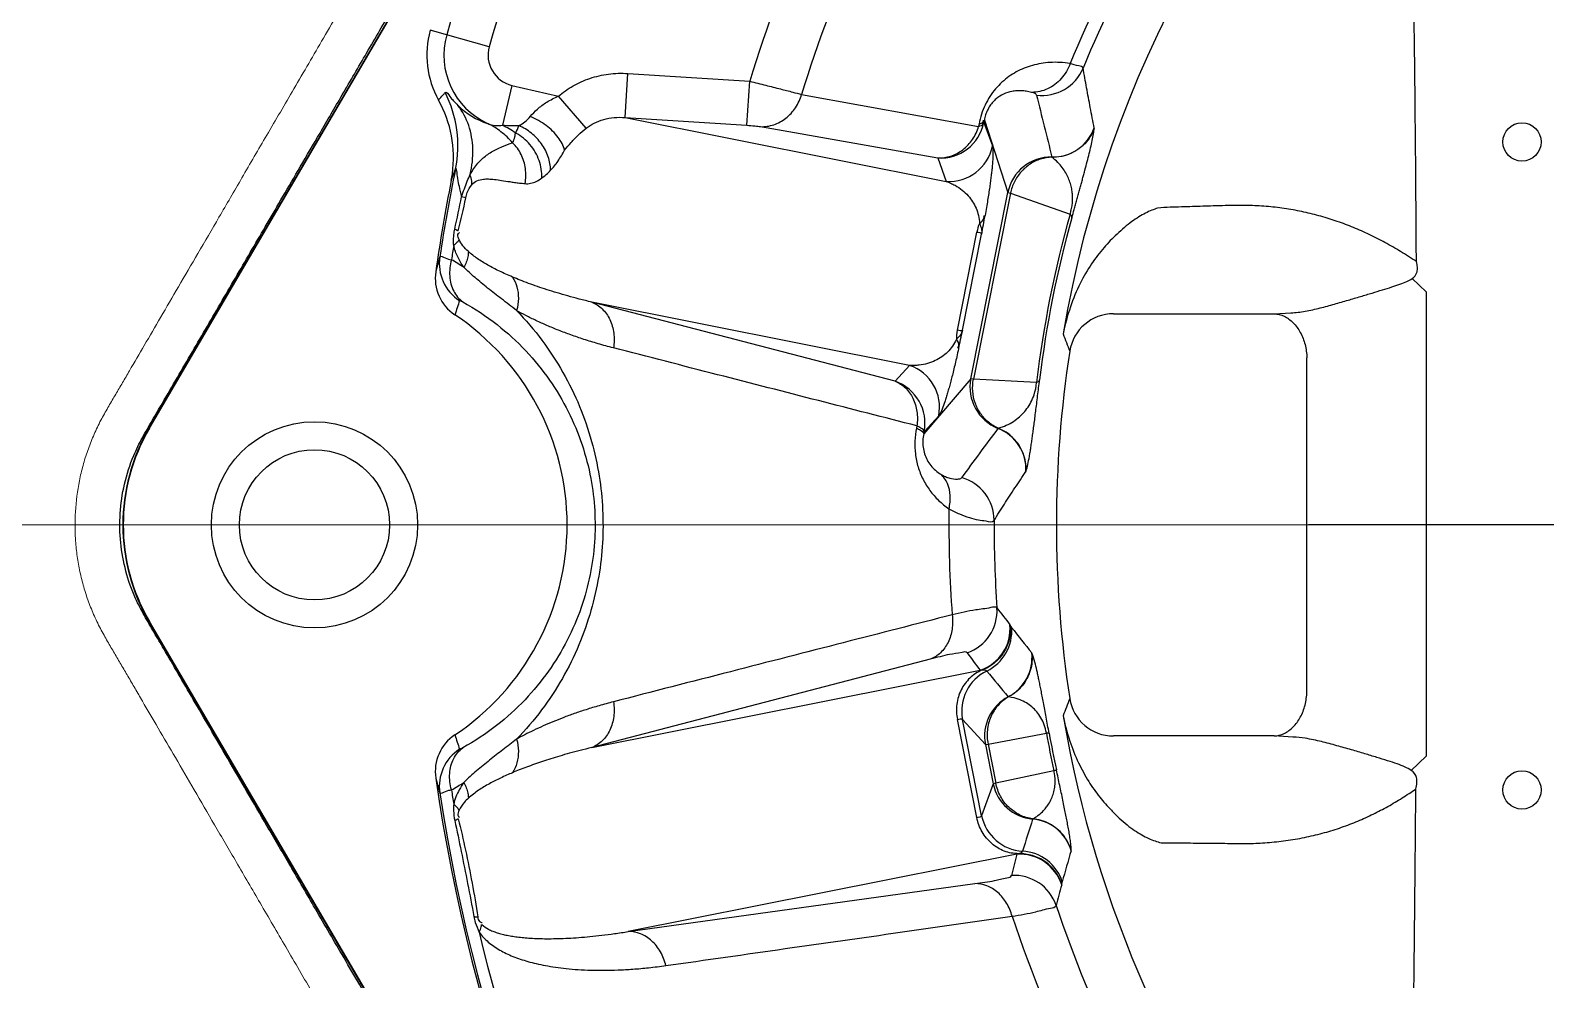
# Model space of a CAD drawing. Header units: millimetres. Extents: x 100 to 940, y 100 to 694.
# Drawn here: x 370.169 to 371.085, y 537.183 to 537.757 of the extents above; entities that cross this region are included whole.
import ezdxf

# ---------------------------------------------------------------- set-up
doc = ezdxf.new("R2010")
doc.units = ezdxf.units.MM
doc.linetypes.add('CENTER', pattern=[2, 1.25, -0.25, 0.25, -0.25])
doc.layers.add('CL', color=1, linetype='CENTER', lineweight=9)
doc.layers.add('OUTLINE', color=6, linetype='Continuous', lineweight=9)

msp = doc.modelspace()

# ---------------------------------------------------------------- linework, layer by layer
at = {"color": 9, "linetype": 'Continuous'}
for p, q in [((370.24069, 537.51703), (370.45234, 537.87817)), ((370.24092, 537.5169), (370.45157, 537.87632)), ((370.44637, 537.74749), (370.41075, 537.75749)), ((370.46011, 537.7242), (370.45444, 537.70011)), ((370.46011, 537.7242), (370.48823, 537.71758)), ((370.52856, 537.70476), (370.53027, 537.73139)), ((370.53027, 537.73139), (370.60394, 537.72666)), ((370.60224, 537.70003), (370.60394, 537.72666)), ((370.505, 537.69836), (370.48823, 537.71758)), ((370.63528, 537.7187), (370.74236, 537.69938)), ((370.52855, 537.70476), (370.72277, 537.66613)), ((370.52855, 537.70476), (370.60224, 537.70003)), ((370.61044, 537.69923), (370.71764, 537.68031)), ((370.74263, 537.70082), (370.74236, 537.69938)), ((370.74583, 537.70321), (370.74554, 537.70172)), ((370.74554, 537.70172), (370.75067, 537.68754)), ((370.74583, 537.70321), (370.76003, 537.65939)), ((370.71764, 537.68031), (370.72277, 537.66613)), ((370.78672, 537.68072), (370.78672, 537.68085)), ((370.42343, 537.66665), (370.42598, 537.67352)), ((370.73764, 537.54683), (370.76003, 537.65939)), ((370.7616, 537.65908), (370.73921, 537.54652)), ((370.76003, 537.65939), (370.7616, 537.65908)), ((370.7616, 537.65908), (370.79764, 537.64636)), ((370.43224, 537.65614), (370.42964, 537.65685)), ((370.7295, 537.5761), (370.74131, 537.63547)), ((370.73264, 537.57609), (370.74421, 537.63428)), ((371.00456, 537.60734), (371.01311, 537.59936)), ((371.01311, 537.59936), (371.01311, 537.3185)), ((370.70064, 537.55487), (370.50836, 537.59312)), ((370.69184, 537.54523), (370.50836, 537.59312)), ((370.82389, 537.58609), (370.92115, 537.58609)), ((370.92115, 537.58609), (370.9313, 537.58668)), ((370.9409, 537.35744), (370.9409, 537.55941)), ((370.70064, 537.55487), (370.69184, 537.54523)), ((370.73764, 537.54683), (370.70915, 537.51343)), ((370.73921, 537.54652), (370.73764, 537.54683)), ((370.77738, 537.54448), (370.73921, 537.54652)), ((370.71822, 537.52441), (370.70943, 537.51477)), ((370.70505, 537.51829), (370.70478, 537.51699)), ((370.70943, 537.51477), (370.70915, 537.51343)), ((370.75408, 537.51679), (370.75414, 537.51692)), ((371.47624, 537.45842), (370.94186, 537.45842)), ((370.53101, 536.90445), (370.24069, 537.39981)), ((370.53124, 536.90458), (370.24092, 537.39995)), ((370.76154, 537.3977), (370.76134, 537.39798)), ((370.7618, 537.39725), (370.76154, 537.3977)), ((370.71314, 537.37718), (370.50836, 537.32373)), ((370.50836, 537.32373), (370.74334, 537.37047)), ((370.7444, 537.37052), (370.74334, 537.37047)), ((370.76038, 537.35435), (370.76033, 537.35445)), ((370.74131, 537.28138), (370.7295, 537.34075)), ((370.73264, 537.34076), (370.74648, 537.32559)), ((370.74421, 537.28257), (370.73264, 537.34076)), ((370.74805, 537.3259), (370.78335, 537.33252)), ((370.92115, 537.33076), (370.82389, 537.33076)), ((370.93248, 537.33011), (370.92115, 537.33076)), ((370.74648, 537.32559), (370.74805, 537.3259)), ((370.74648, 537.32559), (370.7512, 537.30188)), ((370.74805, 537.3259), (370.75276, 537.3022)), ((371.00403, 537.30996), (371.01311, 537.3185)), ((370.7512, 537.30188), (370.74421, 537.28257)), ((370.75276, 537.3022), (370.7512, 537.30188)), ((370.78791, 537.30959), (370.75276, 537.3022)), ((370.77503, 537.28052), (370.77504, 537.28063)), ((370.76547, 537.25922), (370.53049, 537.21248)), ((370.76547, 537.25922), (370.76647, 537.25958)), ((370.53049, 537.21248), (370.74014, 537.24146)), ((370.79263, 537.24069), (370.7927, 537.24102)), ((370.7927, 537.24102), (370.79277, 537.24155)), ((370.79277, 537.24155), (370.79282, 537.24192))]:
    msp.add_line(p, q, dxfattribs=at)
for points in [[(370.81233, 537.69818), (370.81233, 537.69824), (370.81233, 537.69829), (370.81233, 537.69834), (370.81233, 537.69838), (370.81233, 537.69841), (370.81232, 537.69844)], [(370.79877, 537.64419), (370.79878, 537.6444), (370.79876, 537.64462), (370.7987, 537.64484), (370.79861, 537.64508), (370.79848, 537.64532), (370.79832, 537.64557), (370.79813, 537.64582), (370.7979, 537.64609), (370.79764, 537.64636)], [(370.42768, 537.63614), (370.42749, 537.63625), (370.42728, 537.63636), (370.42706, 537.63647), (370.42683, 537.63659), (370.42659, 537.63671), (370.42634, 537.63683), (370.42608, 537.63695), (370.42581, 537.63708), (370.42553, 537.6372)], [(370.42843, 537.59408), (370.42846, 537.59411), (370.42855, 537.59411), (370.42868, 537.59408), (370.42886, 537.59401), (370.42909, 537.59392), (370.42936, 537.59379), (370.42967, 537.59364), (370.43002, 537.59346), (370.43042, 537.59324)], [(370.77925, 537.54605), (370.77918, 537.54586), (370.77907, 537.54567), (370.77893, 537.54548), (370.77876, 537.5453), (370.77855, 537.54513), (370.77831, 537.54496), (370.77803, 537.54479), (370.77772, 537.54464), (370.77738, 537.54448)], [(370.77101, 537.49074), (370.77103, 537.49077), (370.77104, 537.4908), (370.77106, 537.49084), (370.77108, 537.49088), (370.7711, 537.49093), (370.77111, 537.49098)], [(370.76234, 537.39638), (370.76225, 537.39651), (370.76216, 537.39664), (370.76206, 537.39679), (370.76197, 537.39694), (370.7618, 537.39725)], [(370.77462, 537.38084), (370.77461, 537.38088), (370.77459, 537.38092), (370.77457, 537.38095), (370.77455, 537.38098), (370.77454, 537.381), (370.77452, 537.38103)], [(370.785, 537.33241), (370.78495, 537.33245), (370.78486, 537.33248), (370.78474, 537.33251), (370.78459, 537.33252), (370.78441, 537.33254), (370.78419, 537.33254), (370.78394, 537.33254), (370.78366, 537.33253), (370.78335, 537.33252)], [(370.43042, 537.32361), (370.43002, 537.32339), (370.42967, 537.32321), (370.42936, 537.32305), (370.42909, 537.32293), (370.42886, 537.32284), (370.42868, 537.32277), (370.42855, 537.32274), (370.42846, 537.32274), (370.42843, 537.32277)], [(370.7894, 537.31032), (370.78936, 537.31027), (370.78929, 537.3102), (370.78919, 537.31014), (370.78906, 537.31006), (370.7889, 537.30998), (370.7887, 537.30989), (370.78847, 537.3098), (370.78821, 537.3097), (370.78791, 537.30959)], [(370.42553, 537.27965), (370.42581, 537.27977), (370.42608, 537.2799), (370.42634, 537.28002), (370.42659, 537.28014), (370.42683, 537.28026), (370.42706, 537.28038), (370.42728, 537.28049), (370.42749, 537.2806), (370.42768, 537.28071)], [(370.79832, 537.2614), (370.79832, 537.26142), (370.79833, 537.26145), (370.79833, 537.26148), (370.79834, 537.26152), (370.79834, 537.26156), (370.79834, 537.26161)], [(370.79282, 537.24192), (370.79284, 537.24209), (370.79287, 537.24225), (370.7929, 537.24241), (370.79294, 537.24255)], [(370.4371, 537.22151), (370.4374, 537.2215), (370.4377, 537.22149), (370.43799, 537.22147), (370.43827, 537.22146), (370.43853, 537.22144), (370.43879, 537.22142), (370.43903, 537.2214), (370.43927, 537.22137), (370.43949, 537.22134)]]:
    msp.add_lwpolyline(points, dxfattribs=at)
for centre in [(371.071, 537.68999), (371.071, 537.29811)]:
    msp.add_circle(centre, 0.01158, dxfattribs=at)
at = {"color": 7, "linetype": 'Continuous'}
for radius in [0.06234, 0.04542]:
    msp.add_circle((370.34069, 537.45842), radius, dxfattribs=at)
at = {"color": 9, "linetype": 'Continuous'}
for centre, radius, start, end in [((371.47624, 537.45842), 0.69242, 94.08851, 170.40167), ((371.47624, 537.45842), 1.09637, 150.22289, 164.32149), ((371.47624, 537.45842), 1.06967, 150.22289, 164.32149), ((371.47624, 537.45842), 0.9126, 149.87178, 162.90724), ((371.47624, 537.45842), 0.88031, 149.88772, 162.80266), ((371.47624, 537.45842), 0.73363, 150.20516, 157.64787), ((371.47624, 537.45842), 0.72532, 150.22052, 157.6153), ((370.4644, 537.74243), 0.05573, 164.32149, 209.16962), ((370.4644, 537.74243), 0.04543, 164.32149, 245.26451), ((370.4644, 537.74243), 0.01873, 164.32149, 256.75), ((370.78087, 537.74488), 0.02674, 262.62894, 337.50152), ((370.35344, 537.6805), 0.07134, 352.17192, 29.1634), ((370.35627, 537.68776), 0.07115, 348.45222, 26.84956), ((373.67799, 538.41617), 2.98331, 193.52712, 194.26913), ((370.45882, 537.74344), 0.04436, 225.09345, 252.37832), ((370.42607, 537.64353), 0.06329, 54.88812, 63.3769), ((370.71933, 537.707), 0.02674, 266.38141, 348.63212), ((370.7872, 537.70758), 0.02674, 268.96396, 340.00868), ((370.72446, 537.69281), 0.02674, 266.38141, 348.63212), ((370.78625, 537.65412), 0.02674, 88.98854, 168.62093), ((371.47624, 537.45842), 1.07206, 168.42566, 171.30353), ((370.35347, 537.68049), 0.07132, 348.8143, 352.18348), ((371.47624, 537.45842), 1.0732, 168.81231, 171.79856), ((368.92911, 537.96066), 1.53098, 347.80295, 348.55441), ((369.82675, 537.78371), 0.61878, 346.20272, 348.10214), ((370.86148, 537.53999), 0.11052, 91.66442, 95.624), ((366.71511, 538.37334), 4.09632, 349.60573, 349.76652), ((371.44328, 537.46498), 0.67063, 164.3085, 173.19154), ((371.41883, 537.46984), 0.6441, 164.29487, 173.20513), ((370.7694, 537.62989), 0.02865, 157.79724, 168.75578), ((371.47624, 537.45842), 1.06481, 170.87074, 171.34025), ((371.35271, 537.35597), 0.97287, 164.22117, 164.77113), ((370.44289, 537.6165), 0.02669, 171.34463, 237.17827), ((370.33328, 537.46254), 0.18043, 57.17907, 59.97246), ((370.44048, 537.60769), 0.02675, 171.77305, 236.21085), ((372.29033, 536.98027), 1.96047, 161.75448, 162.01932), ((370.82392, 537.55935), 0.02674, 90.04995, 171.0832), ((370.9288, 537.64911), 0.06248, 272.28648, 280.20438), ((370.34069, 537.45842), 0.15281, 303.76085, 56.23915), ((370.75759, 537.57051), 0.02865, 168.74422, 179.70276), ((366.71056, 538.43881), 4.11356, 347.73369, 347.89379), ((371.73074, 537.92822), 1.00198, 200.71035, 201.34646), ((371.47624, 537.45842), 0.68682, 171.20024, 188.79976), ((370.69199, 537.52957), 0.02674, 348.86788, 71.11859), ((370.68319, 537.51993), 0.02674, 348.86798, 71.11862), ((370.76388, 537.54168), 0.02674, 168.87907, 248.51146), ((370.34069, 537.45842), 0.11591, 149.62621, 210.37379), ((370.34069, 537.45842), 0.11565, 149.62621, 210.37379), ((373.03718, 535.80974), 2.85071, 143.21478, 143.95987), ((370.7443, 537.49191), 0.02674, 357.49143, 68.53588), ((370.72497, 537.46119), 0.02674, 359.89938, 74.58662), ((371.47624, 537.45842), 0.75185, 179.26014, 184.14984), ((371.47624, 537.45842), 0.72453, 179.78545, 183.97841), ((370.72677, 537.40635), 0.02674, 288.86408, 3.87221), ((371.57271, 538.03539), 1.0318, 217.43774, 218.15309), ((370.7347, 537.39577), 0.02674, 288.86458, 4.72518), ((370.7357, 537.39412), 0.02673, 295.66687, 4.86053), ((371.57359, 538.02756), 1.02787, 217.88424, 218.97691), ((371.5949, 538.01682), 1.06907, 216.4906, 217.19898), ((370.74794, 537.37814), 0.02673, 297.58733, 6.18782), ((370.75887, 537.34592), 0.02674, 115.68564, 191.13531), ((372.44749, 538.78118), 2.20955, 219.69247, 220.21918), ((370.77271, 537.33075), 0.02674, 117.60087, 191.13634), ((371.73075, 536.98862), 1.00199, 158.65355, 159.28965), ((370.82392, 537.3575), 0.02674, 188.9168, 269.95005), ((371.47624, 537.45842), 0.69242, 189.59833, 246.68372), ((372.31239, 537.94379), 1.98368, 197.98223, 198.24397), ((371.4433, 537.45187), 0.67065, 190.25112, 192.24888), ((371.41882, 537.447), 0.6441, 190.24803, 192.25197), ((370.93001, 537.26841), 0.06174, 80.73411, 87.70856), ((370.44289, 537.30034), 0.02669, 122.819, 188.64991), ((371.47624, 537.45842), 1.0732, 188.20144, 235.91619), ((371.35113, 537.56044), 0.97122, 195.2284, 195.7793), ((370.33325, 537.45435), 0.18048, 300.0282, 302.82081), ((370.77741, 537.30715), 0.02674, 191.36365, 264.89914), ((371.47624, 537.45842), 1.07206, 188.69647, 236.29203), ((371.47624, 537.45842), 1.06481, 188.65975, 189.12926), ((370.77042, 537.28784), 0.02674, 191.36467, 266.81438), ((372.85629, 536.61542), 2.18495, 162.27785, 162.81049), ((370.77266, 537.25389), 0.02673, 16.3136, 84.91285), ((370.8564, 537.38), 0.11387, 268.15622, 269.79895), ((371.79956, 536.98795), 1.06907, 165.30102, 166.0094), ((370.76717, 537.23253), 0.02674, 17.77494, 93.63543), ((370.76746, 537.23445), 0.02673, 17.63926, 86.83188), ((371.77492, 536.97245), 1.01845, 163.51803, 164.62081), ((370.76389, 537.21973), 0.02674, 18.6285, 93.63757), ((371.78616, 536.9623), 1.0318, 164.34691, 165.06226), ((371.47624, 537.45842), 0.75185, 198.35016, 206.64984), ((371.47624, 537.45842), 0.72453, 198.52159, 206.47841), ((371.47624, 537.45842), 1.06481, 193.37074, 211.62926)]:
    msp.add_arc(centre, radius, start, end, dxfattribs=at)
at = {"color": 7, "linetype": 'Continuous'}
msp.add_arc((370.44048, 537.30916), 0.02675, 123.78916, 188.22694, dxfattribs=at)
for points, start_tangent, end_tangent in [([(370.24263, 537.52163), (370.24875, 537.532), (370.25779, 537.54753), (370.26684, 537.56304), (370.2759, 537.57856), (370.28495, 537.59408), (370.29401, 537.60961), (370.30302, 537.62507), (370.31208, 537.64061), (370.3216, 537.65692), (370.3321, 537.67492), (370.34404, 537.69539), (370.35747, 537.71842), (370.37222, 537.74371), (370.388, 537.77077), (370.40438, 537.79885), (370.42115, 537.8276), (370.43855, 537.85743), (370.45668, 537.88853)], (0.505567, 0.862787), (0.503519, 0.863984)), ([(370.24368, 537.39345), (370.24075, 537.39847), (370.23505, 537.40868)], (-0.506637, 0.862159), (-0.460658, 0.887578))]:
    msp.add_spline(points, degree=3, dxfattribs=dict(at, start_tangent=start_tangent, end_tangent=end_tangent))
at = {"color": 9, "linetype": 'Continuous'}
for points, start_tangent, end_tangent in [([(371.00714, 537.61761), (371.00676, 537.67351), (371.00626, 537.72544), (371.00571, 537.77164), (371.00522, 537.81331), (371.00505, 537.85065), (371.00573, 537.88473)], (-0.0055, 0.999985), (0.042486, 0.999097)), ([(370.79773, 537.73742), (370.79153, 537.73807), (370.78566, 537.73805), (370.78012, 537.73742), (370.77487, 537.73625), (370.76989, 537.73454), (370.76518, 537.73231), (370.76072, 537.72952), (370.75651, 537.72614), (370.75264, 537.72214), (370.74919, 537.71748), (370.74632, 537.71231), (370.74412, 537.70674), (370.74263, 537.70082)], (-0.987402, 0.158234), (-0.183221, -0.983072)), ([(370.79773, 537.73742), (370.7923, 537.72825), (370.78409, 537.72209), (370.77444, 537.71997)], (-0.339802, -0.940497), (-0.999977, 0.006778)), ([(370.80557, 537.73464), (370.80294, 537.73596), (370.79773, 537.73742)], (-0.335071, 0.942193), (-0.974408, 0.224787)), ([(370.81232, 537.69844), (370.80991, 537.71073), (370.80766, 537.7228), (370.80557, 537.73464)], (-0.198362, 0.980129), (-0.16978, 0.985482)), ([(370.48823, 537.71758), (370.49709, 537.72387), (370.50729, 537.72843), (370.5185, 537.73101), (370.53027, 537.73139)], (0.753423, 0.657536), (0.997935, -0.064238)), ([(370.60394, 537.72666), (370.61365, 537.72427), (370.62256, 537.72203), (370.62996, 537.72012), (370.63528, 537.7187)], (0.971781, -0.235885), (0.963802, -0.266619)), ([(370.41574, 537.71527), (370.41839, 537.71836), (370.41979, 537.71986)], (0.641674, 0.766977), (0.702122, 0.712057)), ([(370.41975, 537.7199), (370.42258, 537.71742), (370.42465, 537.71505), (370.4275, 537.71203)], (0.678549, 0.734555), (0.70894, -0.705269)), ([(370.4712, 537.70533), (370.4755, 537.70979), (370.4812, 537.71407), (370.48823, 537.71758)], (0.644334, 0.764745), (0.929064, 0.369919)), ([(370.61044, 537.69923), (370.61846, 537.70039), (370.62579, 537.70435), (370.63161, 537.71069), (370.63528, 537.7187)], (0.999204, -0.039901), (0.274107, 0.961699)), ([(370.77444, 537.71997), (370.7712, 537.72064), (370.76815, 537.72093), (370.76527, 537.72088), (370.76253, 537.72051), (370.7575, 537.7189), (370.753, 537.71604), (370.751, 537.71409), (370.74921, 537.71178), (370.74772, 537.70916), (370.74659, 537.7063), (370.74583, 537.70321)], (-0.966917, 0.255093), (-0.177827, -0.984062)), ([(370.77744, 537.71836), (370.77444, 537.71997)], (-0.23415, 0.9722), (-0.966912, 0.255111)), ([(370.43489, 537.67032), (370.43648, 537.68574), (370.43396, 537.69995), (370.4275, 537.71203)], (0.224755, 0.974415), (-0.611886, 0.790946)), ([(370.46432, 537.69984), (370.46799, 537.70219), (370.4712, 537.70533)], (0.896318, 0.443412), (0.647073, 0.762428)), ([(370.49196, 537.68507), (370.48814, 537.69271), (370.48081, 537.69987), (370.4712, 537.70533)], (-0.232185, 0.972672), (-0.922902, 0.385035)), ([(370.505, 537.69836), (370.50991, 537.7014), (370.51562, 537.70357), (370.52192, 537.70472), (370.52855, 537.70476)], (0.792488, 0.609887), (0.996828, -0.079586)), ([(370.44539, 537.70117), (370.44988, 537.69999), (370.45444, 537.70011)], (0.921998, -0.387194), (0.987071, 0.160284)), ([(370.46053, 537.68951), (370.45346, 537.69614), (370.44539, 537.70117)], (-0.661391, 0.750041), (-0.897515, 0.440984)), ([(370.45444, 537.70011), (370.45953, 537.69987), (370.46432, 537.69984)], (0.997658, -0.068403), (0.999884, 0.015212)), ([(370.46248, 537.69531), (370.46432, 537.69984)], (0.422462, 0.906381), (0.332746, 0.943017)), ([(370.48349, 537.67284), (370.48206, 537.68099), (370.47805, 537.68876), (370.47191, 537.69529), (370.46432, 537.69984)], (-0.006315, 0.99998), (-0.922544, 0.385892)), ([(370.49195, 537.68506), (370.49596, 537.68965), (370.50032, 537.69426), (370.505, 537.69836)], (0.663164, 0.748474), (0.792841, 0.609429)), ([(370.60224, 537.70003), (370.60712, 537.69964), (370.61044, 537.69923)], (0.997945, -0.064069), (0.984723, -0.174125)), ([(370.71764, 537.68031), (370.72557, 537.68143), (370.73283, 537.6853), (370.73863, 537.69151), (370.74236, 537.69938)], (0.999212, -0.039683), (0.290195, 0.956967)), ([(370.74236, 537.69938), (370.74515, 537.701), (370.74519, 537.70168)], (0.952081, 0.305845), (-0.124464, 0.992224)), ([(370.74263, 537.70082), (370.74526, 537.70229), (370.74528, 537.70309)], (0.950365, 0.311137), (-0.207441, 0.978247)), ([(370.81233, 537.69818), (370.80655, 537.68892), (370.7975, 537.68275), (370.78672, 537.68072)], (-0.34276, -0.939423), (-0.99981, 0.019473)), ([(370.79877, 537.64419), (370.80017, 537.6492), (370.80096, 537.65202), (370.80178, 537.65498), (370.80261, 537.65796), (370.80341, 537.66088), (370.80419, 537.6637), (370.80493, 537.66642), (370.80565, 537.66908), (370.80635, 537.6717), (370.80771, 537.67684), (370.80898, 537.68178), (370.81012, 537.68646), (370.81111, 537.69084), (370.81188, 537.69482), (370.81233, 537.69818)], (0.270661, 0.962675), (0.082492, 0.996592)), ([(370.43489, 537.67032), (370.43714, 537.67396), (370.43954, 537.67707), (370.44208, 537.67972), (370.44477, 537.68196), (370.44769, 537.68391), (370.4509, 537.68563), (370.45444, 537.68721), (370.46053, 537.68952)], (0.485182, 0.874413), (0.940921, 0.338625)), ([(370.46053, 537.68951), (370.46191, 537.69301), (370.46221, 537.69532)], (0.525035, 0.85108), (0.042025, 0.999117)), ([(370.46806, 537.66478), (370.46828, 537.67384), (370.46567, 537.68241), (370.46053, 537.68952)], (0.181945, 0.983309), (-0.715947, 0.698155)), ([(370.47817, 537.66817), (370.47656, 537.67876), (370.47101, 537.68836), (370.46248, 537.69531)], (0.048721, 0.998812), (-0.879708, 0.475515)), ([(370.75067, 537.68754), (370.75105, 537.68489), (370.751, 537.68074), (370.75062, 537.67545), (370.75032, 537.67252), (370.74996, 537.66944), (370.74954, 537.66618), (370.74906, 537.66269), (370.74849, 537.65888), (370.74784, 537.65475), (370.74711, 537.65035), (370.74627, 537.64559)], (0.340075, -0.940398), (-0.17771, -0.984083)), ([(370.48349, 537.67284), (370.48788, 537.67825), (370.49195, 537.68506)], (0.700039, 0.714105), (0.462537, 0.8866)), ([(370.78672, 537.68072), (370.77989, 537.67959), (370.77353, 537.67658), (370.76811, 537.67191), (370.76403, 537.66593), (370.7616, 537.65908)], (-0.999771, -0.02141), (-0.21158, -0.977361)), ([(370.79764, 537.64636), (370.7984, 537.64895), (370.79897, 537.65204), (370.7992, 537.65531), (370.79909, 537.65851), (370.79865, 537.66167), (370.79785, 537.66487), (370.79668, 537.66808), (370.79507, 537.67128), (370.79296, 537.67448), (370.79022, 537.67765), (370.78672, 537.68072)], (0.328902, 0.944364), (-0.798374, 0.602162)), ([(370.42598, 537.67352), (370.42716, 537.66809), (370.42813, 537.66315), (370.42964, 537.65686)], (0.255656, 0.966768), (0.259569, -0.965725)), ([(370.42964, 537.65686), (370.43134, 537.66166), (370.4331, 537.66619), (370.43489, 537.67032)], (0.320495, 0.94725), (0.41128, 0.911509)), ([(370.43589, 537.66413), (370.43541, 537.66824), (370.43457, 537.67011)], (-0.028304, 0.999599), (-0.542138, 0.84029)), ([(370.47817, 537.66817), (370.48086, 537.67035), (370.48349, 537.67284)], (0.802365, 0.596833), (0.699994, 0.714149)), ([(370.43224, 537.65614), (370.43313, 537.65934), (370.43589, 537.66413)], (0.207459, 0.978244), (0.665275, 0.746598)), ([(370.43589, 537.66413), (370.43895, 537.66643), (370.44283, 537.66748), (370.44594, 537.66759), (370.44957, 537.66731), (370.45384, 537.66674), (370.45885, 537.66597), (370.46167, 537.66555), (370.46473, 537.66515), (370.46806, 537.66478)], (0.665307, 0.74657), (0.995308, -0.096759)), ([(370.46806, 537.66478), (370.47142, 537.66496), (370.4748, 537.66611), (370.47817, 537.66817)], (0.995313, -0.096702), (0.802339, 0.596869)), ([(370.72277, 537.66613), (370.72557, 537.66503), (370.72809, 537.66378), (370.73248, 537.66082), (370.73604, 537.65743), (370.73877, 537.65382), (370.74082, 537.64995), (370.74225, 537.64557), (370.74288, 537.64071)], (0.947576, -0.319531), (0.028833, -0.999584)), ([(370.85065, 537.64998), (370.84708, 537.64867), (370.8433, 537.64692), (370.83927, 537.64465), (370.835, 537.64179), (370.83059, 537.63831), (370.82607, 537.63416)], (-0.951864, -0.30652), (-0.711693, -0.702491)), ([(371.00714, 537.61761), (370.99761, 537.62371), (370.98813, 537.62915), (370.97864, 537.63398), (370.96905, 537.63823), (370.95932, 537.64192), (370.94936, 537.64504), (370.93913, 537.64757), (370.92855, 537.64954), (370.91764, 537.65086), (370.90664, 537.65154), (370.89571, 537.65156), (370.88423, 537.65125), (370.8717, 537.65086), (370.85827, 537.65047)], (-0.83005, 0.557689), (-0.999578, -0.029031)), ([(370.74288, 537.64071), (370.74559, 537.64383), (370.74554, 537.64538)], (0.786224, 0.617942), (-0.27542, 0.961324)), ([(370.42491, 537.62737), (370.42482, 537.63096), (370.42502, 537.6341), (370.42553, 537.6372)], (-0.066082, 0.997814), (0.21182, 0.977309)), ([(370.42823, 537.63096), (370.42745, 537.63402), (370.42837, 537.63519)], (-0.376737, 0.92632), (0.810226, 0.586118)), ([(370.74131, 537.63547), (370.74421, 537.63428)], (0.980813, -0.19495), (0.16377, -0.986499)), ([(370.74288, 537.64071), (370.74407, 537.63732), (370.74421, 537.63428)], (0.434863, -0.900497), (-0.123511, -0.992343)), ([(370.82607, 537.63416), (370.81824, 537.62618), (370.81073, 537.61633), (370.80384, 537.60446), (370.79792, 537.59036), (370.79351, 537.57388)], (-0.745116, -0.666935), (-0.189333, -0.981913)), ([(370.42823, 537.63096), (370.42623, 537.62855), (370.42479, 537.62769)], (-0.545702, -0.837979), (-0.93098, -0.365071)), ([(370.43107, 537.61416), (370.42903, 537.61727), (370.4273, 537.62048), (370.42591, 537.62383), (370.42491, 537.62737)], (-0.581513, 0.813537), (-0.203678, 0.979038)), ([(370.43379, 537.62373), (370.43047, 537.62723), (370.42823, 537.63096)], (-0.740935, 0.671576), (-0.375805, 0.926699)), ([(370.43379, 537.62373), (370.43341, 537.62059), (370.43249, 537.61738), (370.43107, 537.61416)], (-0.037516, -0.999296), (-0.463801, -0.885939)), ([(370.46051, 537.60829), (370.45253, 537.61187), (370.44547, 537.61553), (370.43919, 537.61945), (370.43379, 537.62373)], (-0.920606, 0.390493), (-0.740733, 0.671799)), ([(370.4165, 537.62052), (370.41975, 537.61982), (370.42357, 537.61875)], (0.485016, 0.874505), (0.960375, -0.278713)), ([(370.42357, 537.61875), (370.42247, 537.60875), (370.42488, 537.59979), (370.43042, 537.59324)], (-0.273109, -0.961983), (0.810192, -0.586164)), ([(370.46296, 537.58802), (370.45379, 537.5951), (370.44543, 537.60164), (370.4378, 537.60794), (370.43107, 537.61416)], (-0.79055, 0.612397), (-0.708459, 0.705752)), ([(371.00456, 537.60734), (371.00754, 537.61138), (371.00775, 537.61419), (371.00714, 537.61761)], (0.827607, 0.561308), (-0.257401, 0.966305)), ([(370.50836, 537.59312), (370.50079, 537.59499), (370.49384, 537.59686), (370.48738, 537.59873), (370.48133, 537.60061), (370.47558, 537.60253), (370.47012, 537.60448), (370.4651, 537.6064), (370.46051, 537.60829)], (-0.973048, 0.230604), (-0.920601, 0.390505)), ([(370.46051, 537.60829), (370.46316, 537.60229), (370.464, 537.59534), (370.46296, 537.58802)], (0.546856, -0.837227), (-0.259315, -0.965793)), ([(370.93987, 537.58761), (370.94891, 537.5896), (370.95765, 537.59194), (370.96586, 537.59431), (370.97342, 537.59655), (370.98033, 537.59862), (370.98665, 537.60053), (370.99231, 537.60228), (370.99721, 537.60393), (371.00131, 537.60557), (371.00456, 537.60734)], (0.984124, 0.177482), (0.826867, 0.562397)), ([(370.43042, 537.59324), (370.45114, 537.57951), (370.46854, 537.56361), (370.48283, 537.54601), (370.49417, 537.52693), (370.50253, 537.50681), (370.50779, 537.48655), (370.51016, 537.46698), (370.51004, 537.4479), (370.50742, 537.42841), (370.50199, 537.40845), (370.49356, 537.3887), (370.48222, 537.36997), (370.46803, 537.3527), (370.45084, 537.3371), (370.43042, 537.32361)], (0.874797, -0.484489), (-0.874796, -0.484491)), ([(370.46296, 537.58802), (370.4783, 537.57003), (370.49096, 537.55064), (370.50099, 537.53009), (370.50829, 537.50891), (370.51287, 537.48791), (370.51498, 537.46756), (370.51489, 537.44759), (370.51261, 537.42735), (370.50792, 537.40662), (370.5006, 537.38582), (370.49062, 537.36561), (370.47808, 537.34653), (370.46296, 537.32883)], (0.696469, -0.717587), (-0.696492, -0.717565)), ([(370.5215, 537.56543), (370.51219, 537.56798), (370.50364, 537.57061), (370.49573, 537.57332), (370.48832, 537.57611), (370.4813, 537.579), (370.47464, 537.58201), (370.46854, 537.58502), (370.46296, 537.58802)], (-0.968431, 0.249283), (-0.871997, 0.489511)), ([(370.50836, 537.59312), (370.51469, 537.58906), (370.5193, 537.58256), (370.52166, 537.57437), (370.5215, 537.56543)], (0.934077, -0.357071), (-0.158434, -0.98737)), ([(370.92115, 537.58609), (370.92713, 537.58456), (370.93255, 537.58066), (370.9369, 537.57478), (370.93977, 537.56746), (370.9409, 537.55941)], (0.998868, -0.047559), (0.026082, -0.99966)), ([(370.72895, 537.57066), (370.7265, 537.56639), (370.7235, 537.5629), (370.72007, 537.56007), (370.71612, 537.55777), (370.71155, 537.55603), (370.7064, 537.555), (370.70362, 537.55481), (370.70064, 537.55487)], (-0.409713, -0.912215), (-0.997726, 0.067402)), ([(370.73264, 537.57609), (370.73134, 537.57333), (370.72895, 537.57066)], (-0.265593, -0.964085), (-0.746381, -0.665519)), ([(370.72895, 537.57066), (370.73025, 537.56674), (370.72961, 537.56533)], (0.489689, -0.871897), (-0.622282, -0.782793)), ([(370.73264, 537.57609), (370.7295, 537.5761)], (-0.528512, -0.848926), (-0.980757, 0.19523)), ([(370.70505, 537.51829), (370.64559, 537.53353), (370.58448, 537.54923), (370.5215, 537.56543)], (-0.968737, 0.248088), (-0.96843, 0.249284)), ([(370.73021, 537.56486), (370.72916, 537.56013), (370.72815, 537.55576), (370.72717, 537.55171), (370.72624, 537.54797), (370.72534, 537.54451), (370.72446, 537.54129), (370.7236, 537.53828), (370.72276, 537.53546), (370.72192, 537.53286), (370.72032, 537.52842), (370.71822, 537.52441)], (-0.212464, -0.977169), (-0.674005, -0.738727)), ([(370.69184, 537.54523), (370.69805, 537.54129), (370.70261, 537.53498), (370.70504, 537.52702), (370.70505, 537.51829)], (0.933767, -0.357881), (-0.135808, -0.990735)), ([(370.75414, 537.51692), (370.74826, 537.52057), (370.74354, 537.52579), (370.74032, 537.53218), (370.73884, 537.53926), (370.73921, 537.54652)], (-0.915475, 0.402376), (0.178545, 0.983932)), ([(370.75414, 537.51692), (370.75675, 537.51772), (370.76139, 537.51978), (370.76535, 537.52236), (370.76873, 537.52534), (370.77161, 537.52875), (370.77401, 537.53259), (370.77591, 537.53702), (370.77738, 537.54448)], (0.968035, 0.250815), (0.05772, 0.998333)), ([(370.77111, 537.49098), (370.77211, 537.49484), (370.77307, 537.49973), (370.77353, 537.50248), (370.774, 537.50542), (370.77446, 537.50854), (370.77493, 537.51184), (370.77541, 537.51534), (370.7759, 537.51903), (370.7764, 537.52294), (370.77693, 537.52712), (370.7775, 537.53161), (370.77808, 537.53636), (370.77867, 537.5412), (370.77925, 537.54605)], (0.305126, 0.952312), (0.118807, 0.992917)), ([(370.23666, 537.51115), (370.23961, 537.51641), (370.24263, 537.52163)], (0.476711, 0.87906), (0.505567, 0.862787)), ([(370.70478, 537.51699), (370.7038, 537.50909), (370.70411, 537.50128), (370.70577, 537.49346), (370.70876, 537.486), (370.71295, 537.47922), (370.7182, 537.47324), (370.72445, 537.46813)], (-0.203474, -0.97908), (0.822181, -0.569226)), ([(370.70478, 537.51699), (370.7072, 537.51567), (370.70915, 537.51343)], (0.903501, -0.428586), (-0.034457, -0.999406)), ([(370.70943, 537.51477), (370.70747, 537.51698), (370.70505, 537.51829)], (0.032078, 0.999485), (-0.904889, 0.425648)), ([(370.70915, 537.51343), (370.70863, 537.50935), (370.7088, 537.50535), (370.70967, 537.50139), (370.71125, 537.49766), (370.71346, 537.49431), (370.71623, 537.49142), (370.71953, 537.48899)], (-0.206664, -0.978412), (0.852897, -0.522079)), ([(370.77111, 537.49098), (370.76932, 537.50176), (370.76332, 537.51092), (370.75414, 537.51692)], (0.042832, 0.999082), (-0.931157, 0.36462)), ([(370.23505, 537.40868), (370.23249, 537.41392), (370.22665, 537.43042), (370.22352, 537.44764), (370.2232, 537.46526), (370.2258, 537.48304), (370.23137, 537.50032), (370.23666, 537.51115)], (-0.460658, 0.887578), (0.476711, 0.87906)), ([(370.71953, 537.48899), (370.72228, 537.48758), (370.72494, 537.48667), (370.72952, 537.48613), (370.73208, 537.48696)], (0.852872, -0.522121), (0.588401, 0.808569)), ([(370.72445, 537.46813), (370.72521, 537.47619), (370.7235, 537.48341), (370.71953, 537.48899)], (0.234846, 0.972032), (-0.738259, 0.674518)), ([(370.75171, 537.46114), (370.75793, 537.47087), (370.76436, 537.48074), (370.77101, 537.49074)], (0.53484, 0.844953), (0.558341, 0.829611)), ([(370.72445, 537.46813), (370.73074, 537.46501), (370.73677, 537.46283), (370.74224, 537.46145), (370.74682, 537.46078), (370.75171, 537.46114)], (0.868191, -0.49623), (0.607739, 0.794137)), ([(370.72636, 537.40402), (370.6605, 537.38714), (370.59223, 537.36962), (370.5215, 537.35142)], (-0.968788, -0.247892), (-0.96843, -0.249284)), ([(370.72636, 537.40402), (370.72632, 537.39531), (370.72388, 537.38738), (370.71932, 537.38111), (370.71314, 537.37718)], (0.132895, -0.99113), (-0.933991, -0.357296)), ([(370.75345, 537.40816), (370.74975, 537.40837), (370.74061, 537.40697), (370.72636, 537.40402)], (-0.679784, 0.733412), (-0.976006, -0.217744)), ([(370.52442, 536.9121), (370.50844, 536.93957), (370.48482, 536.98007), (370.46181, 537.01953), (370.43943, 537.0579), (370.41771, 537.09514), (370.39668, 537.13119), (370.37645, 537.16588), (370.35739, 537.19856), (370.3402, 537.22804), (370.3252, 537.25376), (370.31196, 537.27645), (370.29983, 537.29725), (370.28828, 537.31706), (370.27735, 537.3358), (370.26737, 537.3529), (370.25829, 537.36846), (370.24956, 537.38346), (370.24368, 537.39345)], (-0.505982, 0.862544), (-0.506637, 0.862159)), ([(370.76154, 537.3977), (370.76086, 537.38915), (370.75751, 537.38126), (370.75183, 537.37482), (370.7444, 537.37052)], (0.082907, -0.996557), (-0.934425, -0.356159)), ([(370.73542, 537.38105), (370.73236, 537.38132), (370.72484, 537.38001), (370.71314, 537.37718)], (-0.597725, 0.801701), (-0.967526, -0.252771)), ([(370.77462, 537.38084), (370.77364, 537.37033), (370.76863, 537.36101), (370.76038, 537.35435)], (0.106913, -0.994268), (-0.88691, -0.461942)), ([(370.785, 537.33241), (370.7841, 537.33738), (370.78322, 537.34217), (370.78238, 537.34671), (370.78158, 537.35092), (370.78084, 537.35482), (370.78013, 537.35843), (370.77947, 537.36175), (370.77883, 537.36483), (370.77821, 537.36773), (370.7776, 537.37045), (370.77639, 537.37534), (370.77462, 537.38084)], (-0.178593, 0.983923), (-0.388217, 0.921568)), ([(370.7444, 537.37052), (370.7371, 537.3658), (370.73182, 537.35867), (370.72918, 537.34997), (370.7295, 537.34075)], (-0.925395, -0.379003), (0.19509, -0.980785)), ([(370.74728, 537.37002), (370.7444, 537.37052)], (-0.639671, 0.768649), (-0.99948, -0.032238)), ([(370.92115, 537.33076), (370.92713, 537.33229), (370.93255, 537.33619), (370.9369, 537.34207), (370.93977, 537.34939), (370.9409, 537.35744)], (0.998868, 0.047559), (0.026082, 0.99966)), ([(370.5215, 537.35142), (370.51283, 537.34906), (370.50497, 537.34667), (370.49777, 537.34426), (370.49112, 537.34183), (370.4849, 537.33936), (370.47896, 537.33682), (370.47324, 537.33417), (370.46784, 537.33147), (370.46296, 537.32883)], (-0.96843, -0.249286), (-0.872004, -0.489499)), ([(370.5215, 537.35142), (370.52166, 537.34248), (370.5193, 537.33429), (370.51469, 537.32779), (370.50836, 537.32373)], (0.158434, -0.98737), (-0.934077, -0.357071)), ([(370.76038, 537.35435), (370.75415, 537.34928), (370.74976, 537.34237), (370.74766, 537.33431), (370.74805, 537.3259)], (-0.868939, -0.494919), (0.193831, -0.981035)), ([(370.78335, 537.33252), (370.78204, 537.33751), (370.78001, 537.34183), (370.7775, 537.3454), (370.77462, 537.34831), (370.77129, 537.35072), (370.7674, 537.35264), (370.76038, 537.35435)], (-0.163169, 0.986598), (-0.994167, 0.107853)), ([(370.7295, 537.34075), (370.73264, 537.34076)], (0.980757, 0.19523), (0.528493, -0.848938)), ([(370.79351, 537.34297), (370.7975, 537.32772), (370.8028, 537.31454), (370.80894, 537.30329), (370.81564, 537.2938), (370.82264, 537.28593)], (0.189327, -0.981914), (0.707187, -0.707027)), ([(371.00403, 537.30996), (371.00027, 537.312), (370.99546, 537.31389), (370.98976, 537.31578), (370.98322, 537.31781), (370.97589, 537.32001), (370.96782, 537.32239), (370.95905, 537.32489), (370.94967, 537.32733), (370.93995, 537.32935)], (-0.824828, 0.565384), (-0.986905, 0.1613)), ([(370.42357, 537.2981), (370.42247, 537.3081), (370.42488, 537.31706), (370.43042, 537.32361)], (-0.27318, 0.961963), (0.81017, 0.586195)), ([(370.46296, 537.32883), (370.45461, 537.32238), (370.44665, 537.31618), (370.43877, 537.30974), (370.43107, 537.30269)], (-0.790516, -0.612441), (-0.708045, -0.706167)), ([(370.46296, 537.32883), (370.464, 537.32151), (370.46316, 537.31456), (370.46051, 537.30856)], (0.25931, -0.965794), (-0.546834, -0.837241)), ([(370.50836, 537.32373), (370.50132, 537.32199), (370.49492, 537.32029), (370.48905, 537.31862), (370.48362, 537.31697), (370.47853, 537.31532), (370.47367, 537.31365), (370.46897, 537.31194), (370.46453, 537.31022), (370.46051, 537.30856)], (-0.973047, -0.230605), (-0.9206, -0.390507)), ([(370.43107, 537.30269), (370.42827, 537.29825), (370.42622, 537.29387), (370.42491, 537.28948)], (-0.581442, -0.813588), (-0.204413, -0.978885)), ([(370.43107, 537.30269), (370.43249, 537.29947), (370.43341, 537.29626), (370.43379, 537.29312)], (0.463802, -0.885939), (0.037515, -0.999296)), ([(370.46051, 537.30856), (370.45323, 537.30532), (370.44649, 537.30189), (370.43999, 537.29794), (370.43379, 537.29312)], (-0.920575, -0.390565), (-0.740442, -0.67212)), ([(370.77504, 537.28063), (370.76735, 537.28293), (370.76065, 537.28763), (370.75562, 537.29428), (370.75276, 537.3022)], (-0.992192, 0.124716), (-0.196349, 0.980534)), ([(370.77504, 537.28063), (370.77828, 537.2827), (370.78092, 537.28494), (370.78306, 537.28728), (370.78471, 537.2896), (370.78648, 537.29292), (370.78765, 537.29617), (370.78839, 537.29972), (370.78864, 537.30341), (370.78791, 537.30959)], (0.877212, 0.480103), (-0.227763, 0.973717)), ([(370.79834, 537.26161), (370.79806, 537.26579), (370.79761, 537.26917), (370.79704, 537.2728), (370.79639, 537.27647), (370.7957, 537.28011), (370.79498, 537.28379), (370.7942, 537.28765), (370.79332, 537.29195), (370.79238, 537.29643), (370.79143, 537.30089), (370.79045, 537.30543), (370.7894, 537.31032)], (0.005924, 0.999982), (-0.212161, 0.977235)), ([(371.00682, 537.29876), (371.00744, 537.30248), (371.00721, 537.30556), (371.00403, 537.30996)], (0.244953, 0.969535), (-0.824731, 0.565525)), ([(370.42357, 537.2981), (370.41975, 537.29703), (370.4165, 537.29633)], (-0.960375, -0.278712), (-0.485028, 0.874499)), ([(370.43379, 537.29312), (370.43134, 537.29065), (370.42823, 537.28589)], (-0.740854, -0.671666), (-0.376546, -0.926398)), ([(370.856, 537.26613), (370.87042, 537.26605), (370.88374, 537.26593), (370.89593, 537.26579), (370.90716, 537.26579), (370.91827, 537.26642), (370.92961, 537.26767), (370.94079, 537.26969), (370.95158, 537.27232), (370.9619, 537.27555), (370.97171, 537.27931), (370.98102, 537.28354), (370.98992, 537.28819), (370.9985, 537.29327), (371.00682, 537.29877)], (0.999993, -0.003792), (0.821458, 0.570269)), ([(371.01215, 537.02141), (371.00967, 537.03766), (371.00782, 537.0552), (371.00656, 537.07425), (371.00581, 537.09501), (371.00546, 537.11766), (371.00542, 537.14239), (371.00559, 537.16914), (371.00586, 537.19794), (371.00619, 537.22901), (371.00651, 537.26259), (371.00682, 537.29877)], (-0.176395, 0.984319), (0.007643, 0.999971)), ([(370.42491, 537.28948), (370.42483, 537.28568), (370.42553, 537.27965)], (-0.065757, -0.997836), (0.211332, -0.977414)), ([(370.42491, 537.28948), (370.42733, 537.2871), (370.42791, 537.28581)], (0.770567, -0.637359), (0.2455, -0.969396)), ([(370.42823, 537.28589), (370.42745, 537.28279), (370.42835, 537.28162)], (-0.376603, -0.926375), (0.804492, -0.593963)), ([(370.82264, 537.28593), (370.82741, 537.28109), (370.83213, 537.27699), (370.83673, 537.27362), (370.84111, 537.27092), (370.84523, 537.26884), (370.8491, 537.26728), (370.85273, 537.26619)], (0.674194, -0.738554), (0.969456, -0.245265)), ([(370.42553, 537.27965), (370.42945, 537.26093), (370.43332, 537.24151), (370.4371, 537.22151)], (0.212073, -0.977254), (0.177981, -0.984034)), ([(370.42768, 537.28071), (370.43204, 537.26166), (370.436, 537.24185), (370.43949, 537.22134)], (0.239888, -0.970801), (0.149787, -0.988718)), ([(370.74421, 537.28257), (370.74131, 537.28138)], (-0.16339, -0.986562), (-0.980813, -0.19495)), ([(370.76647, 537.25958), (370.75792, 537.26114), (370.75031, 537.26571), (370.74454, 537.27274), (370.74131, 537.28138)], (-0.999992, -0.00398), (-0.19509, 0.980785)), ([(370.79834, 537.26161), (370.79341, 537.27094), (370.78521, 537.27763), (370.77504, 537.28063)], (-0.2817, 0.959502), (-0.996175, 0.087376)), ([(370.76647, 537.25958), (370.76894, 537.26114)], (0.935736, 0.352701), (0.296549, 0.955018)), ([(370.7927, 537.24102), (370.78881, 537.24866), (370.78269, 537.25468), (370.77498, 537.25844), (370.76647, 537.25958)], (-0.304758, 0.95243), (-0.999593, -0.028518)), ([(370.74014, 537.24146), (370.75203, 537.24332), (370.75948, 537.24499), (370.7622, 537.24641)], (0.990609, 0.136727), (0.245425, 0.969415)), ([(370.76262, 537.22172), (370.75925, 537.22975), (370.75396, 537.23614), (370.74735, 537.2402), (370.74014, 537.24146)], (-0.256504, 0.966543), (-0.999627, -0.027295)), ([(370.4371, 537.22151), (370.43794, 537.21802), (370.44029, 537.21219)], (0.178336, -0.98397), (0.442888, -0.896577)), ([(370.43949, 537.22134), (370.44047, 537.21862), (370.44208, 537.21793)], (0.105647, -0.994404), (0.996637, -0.081944)), ([(370.55322, 537.19192), (370.62531, 537.20215), (370.69502, 537.21207), (370.76262, 537.22173)], (0.99011, 0.140294), (0.989907, 0.141717)), ([(370.76262, 537.22173), (370.77692, 537.22445), (370.78589, 537.22666), (370.78923, 537.22827)], (0.985039, 0.172332), (0.347373, 0.937727)), ([(370.44029, 537.21219), (370.44161, 537.21531), (370.44165, 537.21672)], (0.467898, 0.883783), (-0.14408, 0.989566)), ([(370.44029, 537.21219), (370.44286, 537.20897), (370.44583, 537.20612), (370.44915, 537.20357), (370.45278, 537.2013), (370.45665, 537.19928), (370.46074, 537.19748), (370.46509, 537.19587), (370.46977, 537.19441), (370.47484, 537.1931), (370.48037, 537.19194), (370.4864, 537.19093), (370.49298, 537.19011), (370.50016, 537.1895), (370.50788, 537.18914), (370.5159, 537.18906), (370.52429, 537.18925), (370.53321, 537.18976), (370.5428, 537.19062), (370.55322, 537.19192)], (0.565695, -0.824614), (0.990109, 0.1403)), ([(370.44198, 537.21677), (370.44599, 537.21391), (370.44847, 537.21276), (370.45121, 537.21177), (370.45415, 537.21093), (370.45729, 537.21022), (370.46064, 537.20962), (370.46427, 537.20912), (370.46821, 537.20872), (370.47252, 537.20842), (370.47725, 537.20823), (370.48243, 537.20817), (370.4881, 537.20825), (370.49422, 537.20849), (370.50059, 537.2089), (370.50728, 537.20947), (370.51441, 537.21023), (370.5221, 537.21122), (370.53049, 537.21248)], (0.703183, -0.711009), (0.987227, 0.15932)), ([(370.55322, 537.19192), (370.54995, 537.20024), (370.54463, 537.2069), (370.53789, 537.21114), (370.53049, 537.21248)], (-0.231475, 0.972841), (-0.99962, -0.027564))]:
    msp.add_spline(points, degree=3, dxfattribs=dict(at, start_tangent=start_tangent, end_tangent=end_tangent))
at = {"layer": 'CL'}
msp.add_line((369.71424, 537.45842), (373.07343, 537.45842), dxfattribs=at)
at = {"layer": 'OUTLINE', "start_tangent": (-0.736565, -0.676367), "end_tangent": (0.503695, -0.863882)}
msp.add_spline([(370.7158, 538.28683), (370.69625, 538.26845), (370.62954, 538.19843), (370.57535, 538.1314), (370.55218, 538.09921), (370.53126, 538.06797), (370.51247, 538.03772), (370.49541, 538.00879), (370.47947, 537.98138), (370.46429, 537.95538), (370.43606, 537.90697), (370.4104, 537.86297), (370.38702, 537.82288), (370.36567, 537.78628), (370.34615, 537.7528), (370.32826, 537.72214), (370.31185, 537.69401), (370.29679, 537.66818), (370.28295, 537.64444), (370.27019, 537.62257), (370.25842, 537.60239), (370.2476, 537.58385), (370.23776, 537.56698), (370.22881, 537.5516), (370.22462, 537.54442), (370.22049, 537.53741), (370.2184, 537.53386), (370.2163, 537.53024), (370.21418, 537.52654), (370.21205, 537.52268), (370.20991, 537.51857), (370.2079, 537.5143), (370.20605, 537.50999), (370.20434, 537.5056), (370.20136, 537.49661), (370.19902, 537.48744), (370.19628, 537.46878), (370.19615, 537.44989), (370.19707, 537.4405), (370.19864, 537.4312), (370.20085, 537.42204), (370.20368, 537.41307), (370.20533, 537.40866), (370.20713, 537.40429), (370.20911, 537.39996), (370.21124, 537.39571), (370.21341, 537.39172), (370.21553, 537.38796), (370.21762, 537.38435), (370.21969, 537.38081), (370.22377, 537.37389), (370.22789, 537.36685), (370.23215, 537.35952), (370.23659, 537.3519), (370.24611, 537.33558), (370.25656, 537.31768), (370.26793, 537.29817), (370.28023, 537.27709), (370.29349, 537.25435), (370.30782, 537.22979), (370.32329, 537.20326), (370.33998, 537.17463), (370.35799, 537.14377), (370.3774, 537.11049), (370.39832, 537.07462), (370.42088, 537.03593), (370.44523, 536.99417)], degree=3, dxfattribs=at)

doc.saveas('drawing.dxf')
